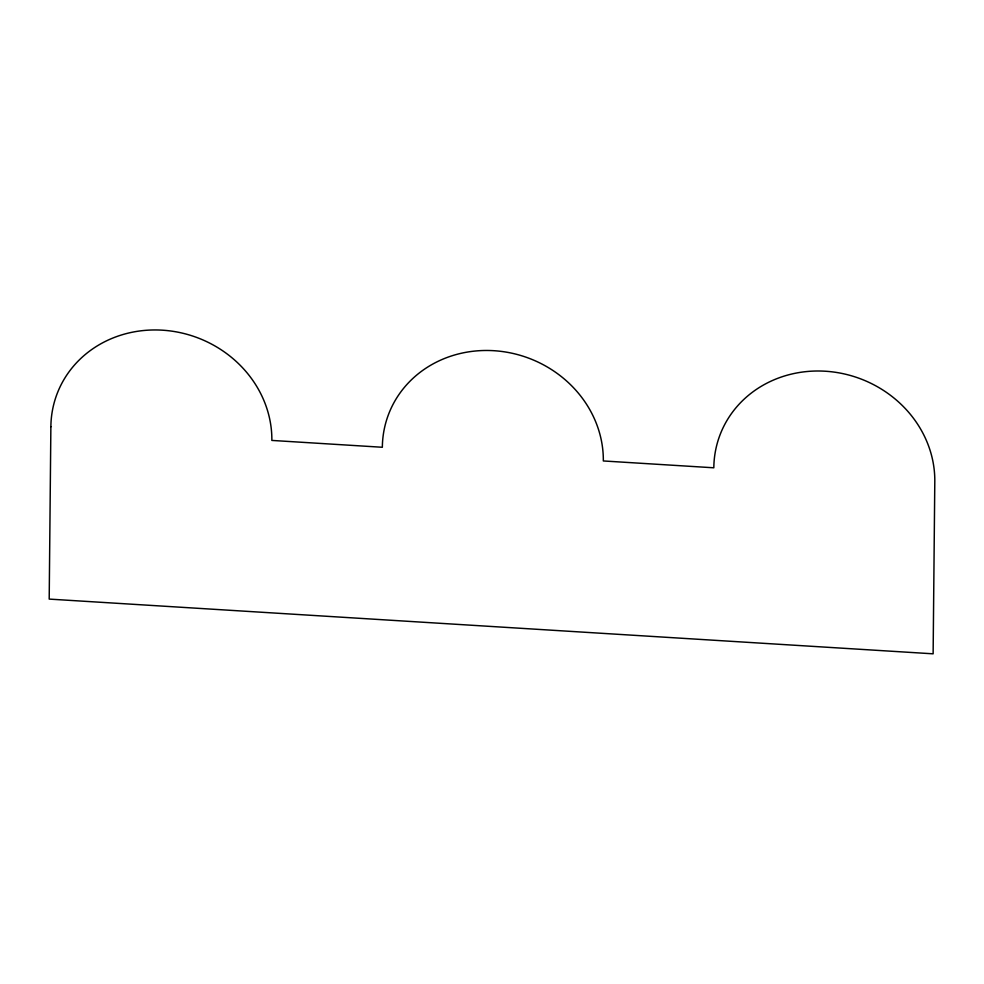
<?xml version="1.0" encoding="UTF-8"?>
<svg xmlns="http://www.w3.org/2000/svg" width="984" height="984" viewBox="0 0 984 984"><rect width="100%" height="100%" fill="white"/><g stroke="black" fill="none" stroke-linecap="round" stroke-linejoin="round"><path stroke-width="1.48" d="M50.873 426.748L49.2 599.096L933.127 653.819L934.8 481.471A111.61 102.434 20.8 0 0 825.305 371.226A111.61 102.434 20.8 0 0 713.818 467.794L603.327 460.955A111.61 102.434 20.8 0 0 493.833 350.698A111.61 102.434 20.8 0 0 382.346 447.265L271.855 440.426A111.61 102.434 20.8 0 0 162.36 330.181A111.61 102.434 20.8 0 0 50.873 426.748"/></g></svg>
